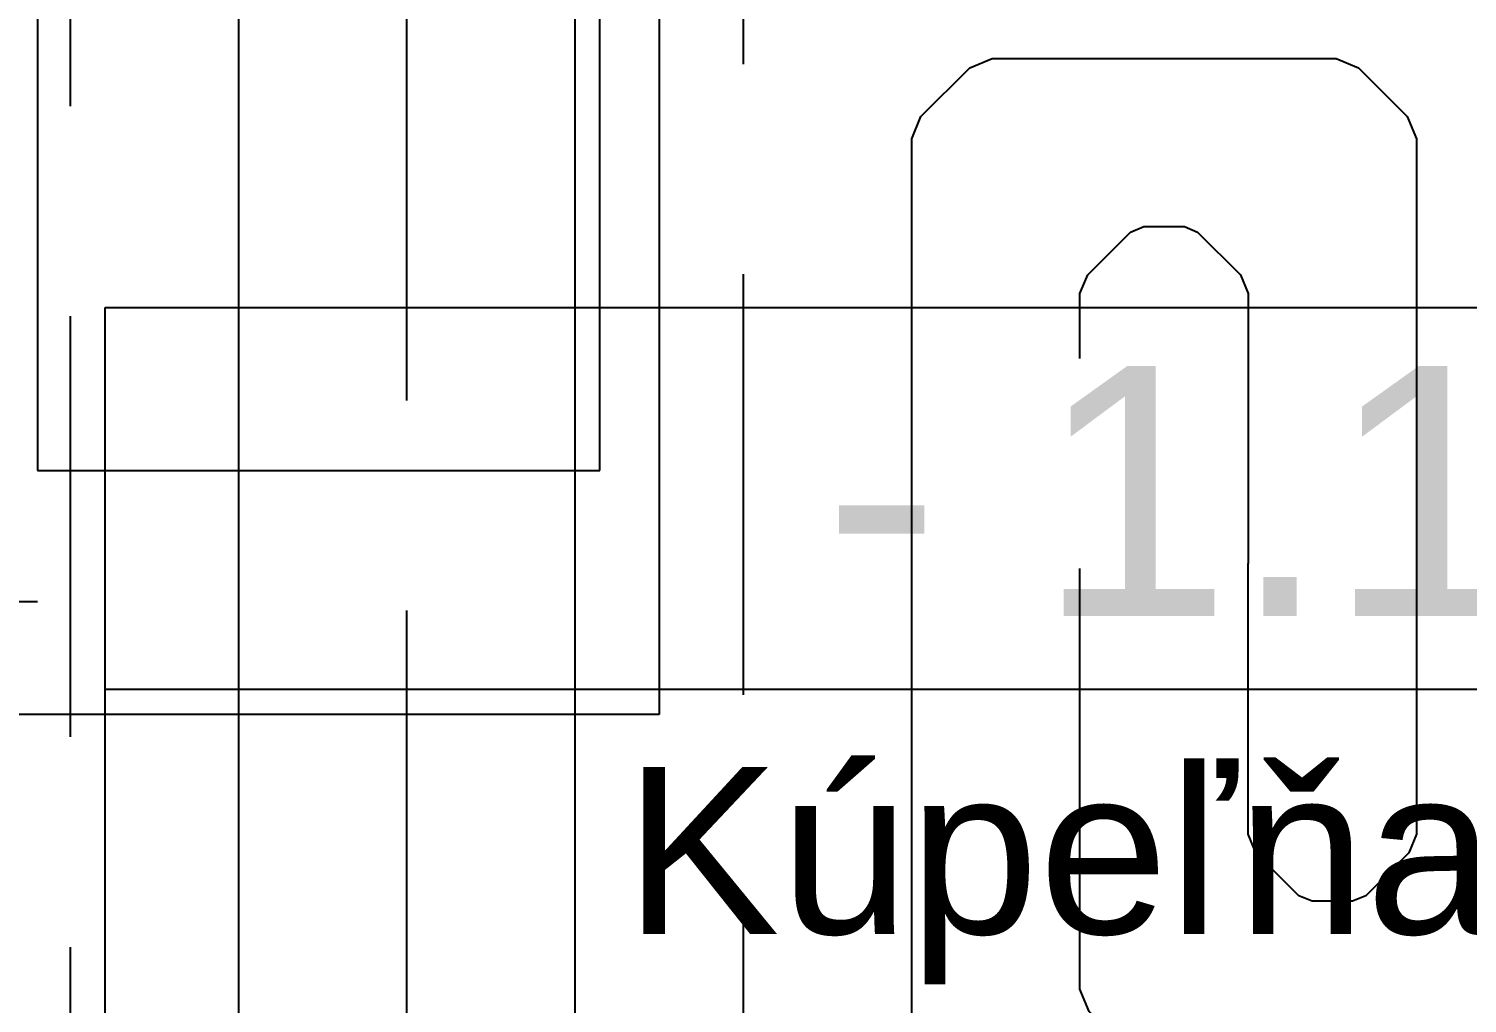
# Model space of a CAD drawing. Header units: millimetres. Extents: x 90740 to 167944, y -39332 to 25855.
# Drawn here: x 100143 to 100998, y 1841 to 2420 of the extents above; entities that cross this region are included whole.
import ezdxf

# ---------------------------------------------------------------- set-up
doc = ezdxf.new("R2010")
doc.units = ezdxf.units.MM
doc.linetypes.add('DASH', pattern=[75, 50, -25])
for name, color, linetype in [('1__NP___MIESTNOSTIUK', 7, 'Continuous'), ('PODLAHOVKA', 7, 'Continuous'), ('TABU_KY', 7, 'Continuous')]:
    doc.layers.add(name, color=color, linetype=linetype)
doc.layers.add('XR$1$STANDARD', color=252, linetype='Continuous', lineweight=25)
doc.styles.add('ARIAL', font='arial.ttf')

# ---------------------------------------------------------------- blocks, each defined once
blk = doc.blocks.new('A$C90b3fe5d')
at = {"layer": 'XR$1$STANDARD', "linetype": 'Continuous', "lineweight": -2}
for p, q in [((1242.23, 6473.38), (1242.23, 5473.38)), ((872.73, 6337.24), (872.73, 5618.36)), ((1206.91, 5618.36), (1206.91, 6337.24)), ((872.73, 5618.36), (1206.91, 5618.36)), ((1242.23, 5473.38), (742.23, 5473.38))]:
    blk.add_line(p, q, dxfattribs=at)

msp = doc.modelspace()

# ---------------------------------------------------------------- linework, layer by layer
at = {"layer": '1__NP___MIESTNOSTIUK', "color": 18}
for p, q in [((100188.47, 2027.38), (100188.47, 2254.38)), ((100188.47, 2254.38), (101688.47, 2254.38)), ((100188.47, 1827.38), (100188.47, 2027.38)), ((100188.47, 2027.38), (101688.47, 2027.38)), ((100188.47, 2027.38), (101688.47, 2027.38))]:
    msp.add_line(p, q, dxfattribs=at)
at = {"layer": 'PODLAHOVKA', "color": 12, "ltscale": 5}
for p, q in [((100267.9, 1349.06), (100267.9, 2754.57)), ((100467.9, 1549.06), (100467.9, 2554.57)), ((100702.37, 2396.86), (100715.71, 2402.38)), ((100715.71, 2402.38), (100920.08, 2402.38)), ((100920.08, 2402.38), (100933.42, 2396.86)), ((100673.42, 2367.9), (100702.37, 2396.86)), ((100933.42, 2396.86), (100962.37, 2367.9)), ((100667.9, 2354.57), (100673.42, 2367.9)), ((100962.37, 2367.9), (100967.89, 2354.57)), ((100667.9, 1749.06), (100667.9, 2354.57)), ((100967.89, 2354.57), (100967.89, 1941.09)), ((100867.9, 2001.81), (100867.89, 2102.1)), ((100867.9, 1941.09), (100867.9, 2001.81)), ((100872.5, 1929.98), (100867.9, 1941.09)), ((100967.89, 1941.09), (100963.29, 1929.98)), ((100897.97, 1904.5), (100872.5, 1929.98)), ((100963.29, 1929.98), (100937.82, 1904.5)), ((100905.83, 1901.25), (100897.97, 1904.5)), ((100929.96, 1901.25), (100905.83, 1901.25)), ((100937.82, 1904.5), (100929.96, 1901.25))]:
    msp.add_line(p, q, dxfattribs=at)
at = {"layer": 'PODLAHOVKA', "color": 172, "linetype": 'DASH', "ltscale": 5}
for points in [[(100167.9, 1249.06), (100167.9, 2854.57), (100173.42, 2867.9), (100202.37, 2896.86), (100215.71, 2902.38), (101620.08, 2902.38), (101633.42, 2896.86), (101662.37, 2867.9), (101667.89, 2854.57), (101667.89, 2476.06), (101662.37, 2462.73), (101633.42, 2433.77), (101620.08, 2428.25), (101515.7, 2428.25), (101502.37, 2422.73), (101473.42, 2393.77), (101467.89, 2380.44), (101467.89, 600.19)], [(100594.38, 600.19), (100594.38, 1353.44), (100588.86, 1366.77), (100559.9, 1395.73), (100546.57, 1401.25), (100415.71, 1401.25), (100402.37, 1406.77), (100373.42, 1435.73), (100367.9, 1449.06), (100367.9, 2654.57), (100373.42, 2667.9), (100402.37, 2696.86), (100415.71, 2702.38), (101438.36, 2702.38)], [(100794.38, 800.19), (100794.38, 1553.44), (100788.86, 1566.77), (100759.9, 1595.73), (100746.57, 1601.25), (100615.71, 1601.25), (100602.37, 1606.77), (100573.42, 1635.73), (100567.9, 1649.06), (100567.9, 2454.57), (100573.42, 2467.9), (100602.37, 2496.86), (100615.71, 2502.38), (101020.08, 2502.38), (101033.42, 2496.86), (101062.37, 2467.9), (101067.89, 2454.57), (101067.89, 981.67)], [(100994.38, 981.67), (100994.38, 1753.44), (100988.86, 1766.77), (100959.9, 1795.73), (100946.57, 1801.25), (100815.71, 1801.25), (100802.37, 1806.77), (100773.42, 1835.73), (100767.9, 1849.06), (100767.9, 2262.54), (100772.5, 2273.65), (100797.97, 2299.13), (100805.83, 2302.38), (100829.96, 2302.38), (100837.82, 2299.13), (100863.29, 2273.65), (100867.89, 2262.54), (100867.89, 2202.38), (100867.89, 2102.1)]]:
    msp.add_lwpolyline(points, dxfattribs=at)
at = {"layer": 'TABU_KY', "color": 5}
msp.add_line((98228.18, 2079.52), (100148.4, 2079.52), dxfattribs=at)

# ---------------------------------------------------------------- block references
at = {"linetype": 'Continuous'}
msp.add_blockref('A$C90b3fe5d', (99275.67, -3461), dxfattribs=at)

# ---------------------------------------------------------------- texts
at = {"layer": '1__NP___MIESTNOSTIUK', "color": 18, "style": 'ARIAL'}
for s, height, p in [('- 1.15 -', 148.721, (100615.47, 2070.88)), ('Kúpeľňa + WC', 99.1474, (100496.97, 1881.88))]:
    msp.add_text(s, height=height, dxfattribs=at).set_placement(p)

doc.saveas('drawing.dxf')
